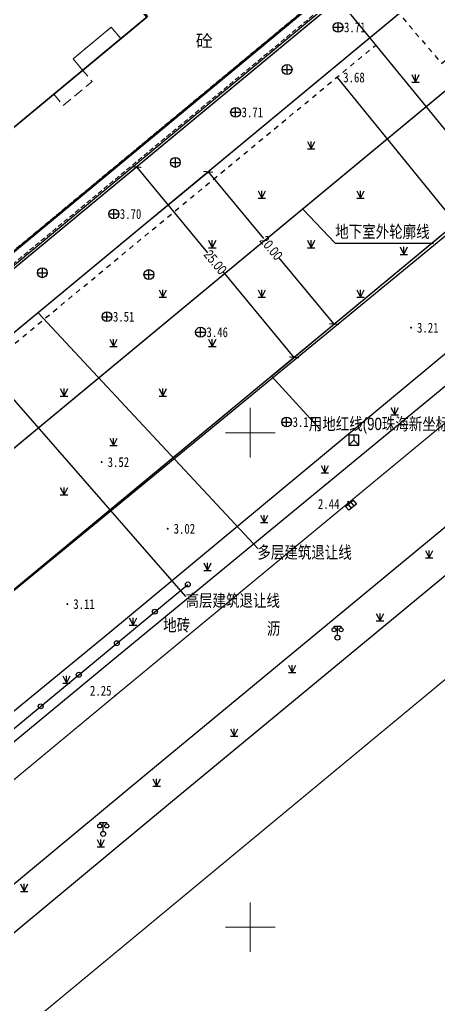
# Model space of a CAD drawing. Extents: x 477039 to 477331, y 2447846 to 2448149.
# Drawn here: x 477186.7 to 477229.1, y 2447912.1 to 2448011.8 of the extents above; entities that cross this region are included whole.
import ezdxf
from ezdxf.enums import TextEntityAlignment as Align

# ---------------------------------------------------------------- set-up
doc = ezdxf.new("R2010")
doc.units = 0
doc.header["$LTSCALE"] = 0.5
doc.header["$PDMODE"] = 34
doc.header["$PDSIZE"] = 0.2
for name, pattern in [('X32', [1.5, 1, -0.5]), ('X5', [3, 2, -1]), ('X6', [2, 1, -1])]:
    doc.linetypes.add(name, pattern=pattern)
doc.layers.get('0').update_dxf_attribs({"linetype": 'CONTINUOUS'})
doc.layers.get('Defpoints').update_dxf_attribs({"linetype": 'CONTINUOUS'})
doc.layers.add('ASSIST', color=7, linetype='CONTINUOUS', plot=False)
for name, color, linetype in [('DLDW', 11, 'CONTINUOUS'), ('DLSS', 4, 'CONTINUOUS'), ('GCD', 1, 'CONTINUOUS'), ('GXYZ', 2, 'CONTINUOUS'), ('JMD', 6, 'CONTINUOUS'), ('TK', 7, 'CONTINUOUS'), ('ZBTZ', 3, 'CONTINUOUS'), ('商业', 18, 'CONTINUOUS'), ('规划检验设计', 7, 'CONTINUOUS'), ('规划要素信息', 7, 'CONTINUOUS')]:
    doc.layers.add(name, color=color, linetype=linetype)
doc.styles.get("Standard").update_dxf_attribs({"font": 'rs.shx', "bigfont": 'hztxt.shx'})
doc.styles.add('正等线体', font='simhei.ttf')
doc.styles.add('细等线体', font='长等线体.TTF', dxfattribs={"width": 0.8})
doc.linetypes.add('1161', pattern='A,0,[149,AAA.SHX,S=0.15,R=0,X=0,Y=0],-1.6', length=1.6)
doc.linetypes.add('445', pattern='A,8,-0.5,[147,AAA.SHX,S=1,R=0,X=0,Y=0],-1.5', length=10)
doc.dimstyles.get("Standard").update_dxf_attribs({"dimtxt": 0.18, "dimasz": 0.18, "dimexe": 0.18, "dimexo": 0.0625, "dimgap": 0.09, "dimtad": 0, "dimtih": 1, "dimtoh": 1, "dimdec": 4, "dimzin": 0, "dimdsep": 46, "dimtxsty": 'Standard', "dimcen": 0.09, "dimadec": 0, "dimazin": 0, "dimtfac": 1, "dimtdec": 4, "dimtofl": 0, "dimtmove": 0, "dimatfit": 3, "dimfxl": 0, "dimtolj": 1, "dimtzin": 0, "dimarcsym": 0})

# ---------------------------------------------------------------- blocks, each defined once
blk = doc.blocks.new('gc043')
for p, q in [((-1, 0), (1, 0)), ((0, -1), (0, 1))]:
    blk.add_line(p, q)
blk.add_circle((0, 0), 1)
blk = doc.blocks.new('gc049')
for p, q in [((-1, 1.2), (-1, -0.8)), ((1, 1.2), (-1, 1.2)), ((0, 0.2), (-1, -0.8)), ((0, 1.2), (0, 0.2)), ((0, 0.2), (1, -0.8)), ((1, -0.8), (1, 1.2)), ((-1, -0.8), (1, -0.8))]:
    blk.add_line(p, q)
blk = doc.blocks.new('gc041')
for p, q in [((-1, 0.5), (1, 0.5)), ((-1, -0.5), (-1, 0.5)), ((-0.33, 0.5), (-0.33, -0.5)), ((0.33, 0.5), (0.33, -0.5)), ((1, 0.5), (1, -0.5)), ((1, -0.5), (-1, -0.5))]:
    blk.add_line(p, q)
blk = doc.blocks.new('gc097')
for p, q in [((-0.7, 2), (-0.7, 2.3)), ((-0.7, 2.3), (0.7, 2.3)), ((0, 0.5), (0, 2.3)), ((0.7, 2.3), (0.7, 2))]:
    blk.add_line(p, q)
for centre, radius in [((-0.7, 1.6), 0.4), ((0.73, 1.6), 0.4), ((0, 0), 0.5)]:
    blk.add_circle(centre, radius)
blk = doc.blocks.new('gc170')
at = {"linetype": 'Continuous'}
blk.add_circle((0, 0), 0.5, dxfattribs=at)
blk = doc.blocks.new('gc124')
for p, q in [((-0.75, 1.5), (0, 0)), ((-0.75, 0), (0.75, 0)), ((0, 0), (0, 1.5)), ((0, 0), (0.75, 1.5))]:
    blk.add_line(p, q)
blk = doc.blocks.new('_ArchTick')
at = {"color": 0, "linetype": 'ByBlock', "const_width": 0.15}
blk.add_lwpolyline([(-0.5, -0.5), (0.5, 0.5)], dxfattribs=at)
blk = doc.blocks.new('*D44')
at = {"color": 0, "linetype": 'Continuous', "lineweight": -2}
for p, q in [((477196.369, 2447995.12), (477198.626, 2447996.988)), ((477198.487, 2447996.874), (477205.671, 2447988.2)), ((477214.433, 2447977.619), (477207.25, 2447986.293)), ((477212.315, 2447975.865), (477214.572, 2447977.734))]:
    blk.add_line(p, q, dxfattribs=at)
at = {"layer": 'Defpoints', "color": 0, "linetype": 'Continuous'}
for p in [(477196.321, 2447995.08), (477214.433, 2447977.619), (477212.267, 2447975.825)]:
    blk.add_point(p, dxfattribs=at)
at = {"color": 0, "linetype": 'Continuous', "lineweight": -2, "xscale": 0.7, "yscale": 0.7, "zscale": 0.7}
for p, rotation in [((477198.487, 2447996.874), 129.6301747007974), ((477214.433, 2447977.619), 309.6301747007974)]:
    blk.add_blockref('_ArchTick', p, dxfattribs=dict(at, rotation=rotation))
at = {"color": 0, "linetype": 'Continuous', "insert": (477206.46, 2447987.246), "char_height": 1, "attachment_point": 5, "rotation": 309.63017, "style": '细等线体'}
blk.add_mtext('\\A1;25.00', dxfattribs=at)
blk = doc.blocks.new('*D45')
at = {"color": 0, "linetype": 'Continuous', "lineweight": -2}
for p, q in [((477199.916, 2447991.565), (477205.872, 2447996.497)), ((477205.733, 2447996.382), (477211.322, 2447989.634)), ((477218.49, 2447980.979), (477212.901, 2447987.727)), ((477212.673, 2447976.161), (477218.628, 2447981.094))]:
    blk.add_line(p, q, dxfattribs=at)
at = {"layer": 'Defpoints', "color": 0, "linetype": 'Continuous'}
for p in [(477199.868, 2447991.525), (477218.49, 2447980.979), (477212.625, 2447976.122)]:
    blk.add_point(p, dxfattribs=at)
at = {"color": 0, "linetype": 'Continuous', "lineweight": -2, "xscale": 0.7, "yscale": 0.7, "zscale": 0.7}
for p, rotation in [((477205.733, 2447996.382), 129.6301747007555), ((477218.49, 2447980.979), 309.6301747007556)]:
    blk.add_blockref('_ArchTick', p, dxfattribs=dict(at, rotation=rotation))
at = {"color": 0, "linetype": 'Continuous', "insert": (477212.112, 2447988.681), "char_height": 1, "attachment_point": 5, "rotation": 309.63017, "style": '细等线体'}
blk.add_mtext('\\A1;20.00', dxfattribs=at)
blk = doc.blocks.new('GC200')
at = {"linetype": 'Continuous', "const_width": 0.2, "flags": 128}
blk.add_lwpolyline([(-0.1, 0, 1), (0.1, 0, 1)], format="xyb", close=True, dxfattribs=at)

msp = doc.modelspace()

# ---------------------------------------------------------------- linework, layer by layer
at = {"color": 10, "linetype": 'Continuous', "const_width": 0.15, "flags": 128}
msp.add_lwpolyline([(477138.842, 2448044.767), (477158.666, 2448020.832), (477086.063, 2447960.707), (477114.033, 2447926.933), (477149.234, 2447923.624), (477275.025, 2448027.799), (477211.297, 2448104.762)], close=True, dxfattribs=at)
at = {"color": 10, "linetype": 'X5', "const_width": 0.15, "flags": 128}
for points in [[(477169.798, 2448018.365), (477107.207, 2447966.532), (477124.153, 2447946.07), (477142.858, 2447944.312), (477256.878, 2448038.739), (477209.094, 2448096.446), (477147.423, 2448045.381), (477169.798, 2448018.365)], [(477149.734, 2448047.294), (477175.936, 2448015.658), (477114.885, 2447965.1), (477126.683, 2447950.854), (477141.264, 2447949.483), (477251.379, 2448040.676), (477206.784, 2448094.533)]]:
    msp.add_lwpolyline(points, dxfattribs=at)
at = {"color": 10, "linetype": 'Continuous', "flags": 128}
for points in [[(477188.527, 2447982.133), (477210.789, 2447958.247)], [(477179.326, 2447981.005), (477203.461, 2447953.419)], [(477212.129, 2447975.712), (477217.108, 2447970.302)]]:
    msp.add_lwpolyline(points, dxfattribs=at)
at = {"layer": 'ASSIST', "linetype": 'Continuous', "flags": 128}
msp.add_lwpolyline([(477154.129, 2447913.64), (477203.68, 2447954.654)], dxfattribs=at)
at = {"layer": 'DLSS', "linetype": 'Continuous', "flags": 128}
msp.add_lwpolyline([(477310, 2448026.798), (477240.931, 2447969.724), (477199.53, 2447935.513), (477144.651, 2447889.919), (477147.066, 2447887.013), (477201.941, 2447932.603), (477243.338, 2447966.811), (477310, 2448021.896)], dxfattribs=at)
at = {"layer": 'DLSS', "linetype": 'X6', "flags": 128}
msp.add_lwpolyline([(477221.532, 2448016.498), (477229.351, 2448007.347), (477232.063, 2448009.435), (477235.014, 2448006.132), (477251.888, 2448019.854), (477248.996, 2448023.323), (477250.102, 2448024.245), (477251.631, 2448022.485), (477252.925, 2448023.776), (477254.556, 2448021.885), (477253.121, 2448020.683), (477258.827, 2448013.87)], dxfattribs=at)
at = {"layer": 'DLSS', "linetype": 'Continuous', "const_width": 0.125, "elevation": 2.455, "flags": 128}
msp.add_lwpolyline([(477310, 2448011.538), (477139.107, 2447870)], dxfattribs=at)
at = {"layer": 'DLSS', "linetype": 'Continuous', "const_width": 0.125, "flags": 128}
msp.add_lwpolyline([(477092.279, 2447953.201), (477083.058, 2447945.599, 0.257337), (477083.036, 2447939.386), (477085.124, 2447936.656), (477099.959, 2447918.751), (477115.255, 2447900.55), (477118.328, 2447903.305), (477119.258, 2447902.454, 0.395981), (477145.799, 2447901.482), (477196.355, 2447943.423), (477258.193, 2447994.519), (477266.458, 2448001.311, 0.302954), (477268.495, 2448009.535)], format="xyb", dxfattribs=at)
at = {"layer": 'DLSS', "linetype": 'X6', "flags": 128}
msp.add_lwpolyline([(477136.634, 2447935.901), (477139.059, 2447935.699, 0.382033), (477145.495, 2447945.416), (477222.588, 2448009.104), (477222.731, 2448009.22)], format="xyb", dxfattribs=at)
at = {"layer": 'JMD', "linetype": 'Continuous', "lineweight": 0, "flags": 128}
for points in [[(477239.533, 2448043.491), (477244.829, 2448037.1), (477137.687, 2447948.325), (477128.028, 2447949.232), (477126.216, 2447951.419)], [(477186.188, 2448000.98), (477193.041, 2448006.658), (477193.041, 2448006.658), (477192.084, 2448007.813), (477195.935, 2448011.003), (477196.892, 2448009.848), (477196.892, 2448009.848), (477199.587, 2448012.081)]]:
    msp.add_lwpolyline(points, dxfattribs=at)
at = {"layer": 'JMD', "linetype": 'X32', "lineweight": 0, "flags": 128}
msp.add_lwpolyline([(477137.687, 2447948.325), (477139.095, 2447948.193), (477245.467, 2448036.33), (477244.829, 2448037.1)], close=True, dxfattribs=at)
at = {"layer": 'JMD', "linetype": 'Continuous', "flags": 128}
msp.add_lwpolyline([(477218.143, 2448013.461), (477182.934, 2447984.307)], dxfattribs=at)
at = {"layer": 'JMD', "linetype": '445', "flags": 128}
msp.add_lwpolyline([(477240.76, 2447987.156), (477218.701, 2448014.152)], dxfattribs=at)
at = {"layer": 'JMD', "linetype": 'X5', "lineweight": 0, "flags": 128}
for points in [[(477192.084, 2448007.813), (477195.935, 2448011.003), (477196.892, 2448009.848), (477193.041, 2448006.658)], [(477190.115, 2448004.234), (477191.072, 2448003.079), (477193.998, 2448005.503), (477193.041, 2448006.658)]]:
    msp.add_lwpolyline(points, close=True, dxfattribs=at)
at = {"layer": 'TK', "linetype": 'Continuous', "lineweight": 0}
for p, q in [((477210, 2447967.5), (477210, 2447972.5)), ((477207.5, 2447970), (477212.5, 2447970)), ((477210, 2447917.5), (477210, 2447922.5)), ((477207.5, 2447920), (477212.5, 2447920))]:
    msp.add_line(p, q, dxfattribs=at)
at = {"layer": 'ZBTZ', "color": 4, "flags": 128}
msp.add_lwpolyline([(477118.328, 2447903.305), (477123.679, 2447904.775), (477143.632, 2447903.543), (477161.601, 2447918.519), (477195.881, 2447946.855), (477268.871, 2448006.954)], dxfattribs=at)
at = {"layer": 'ZBTZ', "linetype": '1161', "flags": 128}
for points in [[(477218.801, 2448005.924), (477231.006, 2447990.925), (477149.166, 2447923.71), (477122.929, 2447925.797), (477114.802, 2447928.131), (477114.1, 2447927.142), (477112.605, 2447928.48), (477099.078, 2447945.071)], [(477132.632, 2447904.222), (477133.516, 2447908.435), (477142.817, 2447907.177), (477160.654, 2447920.992), (477195.791, 2447949.835), (477241.219, 2447987.536)]]:
    msp.add_lwpolyline(points, dxfattribs=at)
at = {"layer": '商业', "color": 10, "linetype": 'Continuous', "lineweight": -3}
msp.add_lwpolyline([(477126.274, 2447951.353), (477199.518, 2448012.011), (477193.523, 2448019.25), (477205.922, 2448029.519), (477206.752, 2448028.518), (477209.909, 2448031.133), (477216.479, 2448023.2), (477219.328, 2448025.56), (477219.711, 2448025.098), (477234.884, 2448037.664), (477233.927, 2448038.819), (477239.549, 2448043.475), (477244.907, 2448037.006), (477137.744, 2447948.256), (477128.085, 2447949.165)], close=True, dxfattribs=at).dxf.unprotected_set("ltscale", 0)
at = {"layer": '规划检验设计', "color": 170, "linetype": 'X5', "lineweight": -3, "ltscale": 0.5, "const_width": 0.15}
msp.add_lwpolyline([(477098.043, 2447963.487), (477166.283, 2448020), (477147.307, 2448042.913), (477166.986, 2448059.209), (477167.719, 2448058.324), (477173.495, 2448063.108), (477173.017, 2448063.685), (477193.119, 2448080.333), (477193.662, 2448079.678), (477199.438, 2448084.462), (477198.641, 2448085.425), (477212.158, 2448096.619), (477231.293, 2448073.513), (477228.386, 2448071.105), (477261.617, 2448030.978), (477145.727, 2447935.003), (477119.599, 2447937.459)], close=True, dxfattribs=at)
at = {"layer": '规划检验设计', "color": 10, "linetype": 'Continuous', "lineweight": -3}
msp.add_lwpolyline([(477162.598, 2447997.795), (477170.069, 2448003.982), (477169.686, 2448004.445), (477171.92, 2448006.294), (477173.642, 2448004.215), (477176.915, 2448006.926), (477175.193, 2448009.005), (477179.121, 2448012.258), (477180.843, 2448010.179), (477184.425, 2448013.145), (477182.703, 2448015.224), (477184.628, 2448016.819), (477185.011, 2448016.357), (477191.557, 2448021.778), (477199.594, 2448012.074), (477170.635, 2447988.091)], close=True, dxfattribs=at).dxf.unprotected_set("ltscale", 0)
at = {"layer": '规划要素信息', "color": 170, "linetype": 'Continuous', "lineweight": -3, "ltscale": 0.5, "flags": 128}
for points in [[(477215.3, 2447992.591), (477218.592, 2447989.168)], [(477218.592, 2447989.168), (477228.521, 2447989.155)]]:
    msp.add_lwpolyline(points, dxfattribs=at)

# ---------------------------------------------------------------- block references
at = {"layer": 'DLDW', "linetype": 'Continuous', "xscale": 0.5, "yscale": 0.5}
for p in [(477218.818, 2447949.271, 4.806), (477195.115, 2447929.431, 4.724)]:
    msp.add_blockref('gc097', p, dxfattribs=at)
at = {"layer": 'GCD', "linetype": 'Continuous', "lineweight": 0}
ref = msp.add_blockref('GC200', (477218.88, 2448010.995, 3.713), dxfattribs=dict(at, xscale=0.5, yscale=0.5, zscale=0.5))
ref.add_attrib('height', '3.71', dxfattribs={"linetype": 'Continuous', "lineweight": 0, "height": 1, "style": '正等线体', "width": 0.8}).set_placement((477219.48, 2448010.995, 3.713), align=Align.MIDDLE_LEFT)
ref = msp.add_blockref('GC200', (477218.801, 2448005.924, 3.684), dxfattribs=dict(at, xscale=0.5, yscale=0.5, zscale=0.5))
ref.add_attrib('height', '3.68', dxfattribs={"linetype": 'Continuous', "lineweight": 0, "height": 1, "style": '正等线体', "width": 0.8}).set_placement((477219.401, 2448005.924, 3.684), align=Align.MIDDLE_LEFT)
ref = msp.add_blockref('GC200', (477208.513, 2448002.401, 3.708), dxfattribs=dict(at, xscale=0.5, yscale=0.5, zscale=0.5))
ref.add_attrib('height', '3.71', dxfattribs={"linetype": 'Continuous', "lineweight": 0, "height": 1, "style": '正等线体', "width": 0.8}).set_placement((477209.113, 2448002.401, 3.708), align=Align.MIDDLE_LEFT)
ref = msp.add_blockref('GC200', (477196.2, 2447992.121, 3.7), dxfattribs=dict(at, xscale=0.5, yscale=0.5, zscale=0.5))
ref.add_attrib('height', '3.70', dxfattribs={"linetype": 'Continuous', "lineweight": 0, "height": 1, "style": '正等线体', "width": 0.8}).set_placement((477196.8, 2447992.121, 3.7), align=Align.MIDDLE_LEFT)
ref = msp.add_blockref('GC200', (477195.504, 2447981.733, 3.512), dxfattribs=dict(at, xscale=0.5, yscale=0.5, zscale=0.5))
ref.add_attrib('height', '3.51', dxfattribs={"linetype": 'Continuous', "lineweight": 0, "height": 1, "style": '正等线体', "width": 0.8}).set_placement((477196.104, 2447981.733, 3.512), align=Align.MIDDLE_LEFT)
ref = msp.add_blockref('GC200', (477204.965, 2447980.162, 3.458), dxfattribs=dict(at, xscale=0.5, yscale=0.5, zscale=0.5))
ref.add_attrib('height', '3.46', dxfattribs={"linetype": 'Continuous', "lineweight": 0, "height": 1, "style": '正等线体', "width": 0.8}).set_placement((477205.565, 2447980.162, 3.458), align=Align.MIDDLE_LEFT)
ref = msp.add_blockref('GC200', (477226.264, 2447980.619, 3.21), dxfattribs=dict(at, xscale=0.5, yscale=0.5, zscale=0.5))
ref.add_attrib('height', '3.21', dxfattribs={"linetype": 'Continuous', "lineweight": 0, "height": 1, "style": '正等线体', "width": 0.8}).set_placement((477226.864, 2447980.619, 3.21), align=Align.MIDDLE_LEFT)
ref = msp.add_blockref('GC200', (477213.674, 2447971.077, 3.171), dxfattribs=dict(at, xscale=0.5, yscale=0.5, zscale=0.5))
ref.add_attrib('height', '3.17', dxfattribs={"linetype": 'Continuous', "lineweight": 0, "height": 1, "style": '正等线体', "width": 0.8}).set_placement((477214.274, 2447971.077, 3.171), align=Align.MIDDLE_LEFT)
ref = msp.add_blockref('GC200', (477194.966, 2447967.026, 3.52), dxfattribs=dict(at, xscale=0.5, yscale=0.5, zscale=0.5))
ref.add_attrib('height', '3.52', dxfattribs={"linetype": 'Continuous', "lineweight": 0, "height": 1, "style": '正等线体', "width": 0.8}).set_placement((477195.566, 2447967.026, 3.52), align=Align.MIDDLE_LEFT)
ref = msp.add_blockref('GC200', (477219.894, 2447963.013, 2.441), dxfattribs=dict(at, xscale=0.5, yscale=0.5, zscale=0.5))
ref.add_attrib('height', '2.44', dxfattribs={"linetype": 'Continuous', "lineweight": 0, "height": 1, "style": '正等线体', "width": 0.8}).set_placement((477216.842, 2447962.796, 2.441), align=Align.MIDDLE_LEFT)
ref = msp.add_blockref('GC200', (477201.644, 2447960.288, 3.02), dxfattribs=dict(at, xscale=0.5, yscale=0.5, zscale=0.5))
ref.add_attrib('height', '3.02', dxfattribs={"linetype": 'Continuous', "lineweight": 0, "height": 1, "style": '正等线体', "width": 0.8}).set_placement((477202.244, 2447960.288, 3.02), align=Align.MIDDLE_LEFT)
ref = msp.add_blockref('GC200', (477191.489, 2447952.666, 3.11), dxfattribs=dict(at, xscale=0.5, yscale=0.5, zscale=0.5))
ref.add_attrib('height', '3.11', dxfattribs={"linetype": 'Continuous', "lineweight": 0, "height": 1, "style": '正等线体', "width": 0.8}).set_placement((477192.089, 2447952.666, 3.11), align=Align.MIDDLE_LEFT)
ref = msp.add_blockref('GC200', (477196.355, 2447943.423, 2.253), dxfattribs=dict(at, xscale=0.5, yscale=0.5, zscale=0.5))
ref.add_attrib('height', '2.25', dxfattribs={"linetype": 'Continuous', "lineweight": 0, "height": 1, "style": '正等线体', "width": 0.8}).set_placement((477193.782, 2447943.913, 2.253), align=Align.MIDDLE_LEFT)
at = {"layer": 'GXYZ', "linetype": 'Continuous', "xscale": 0.5, "yscale": 0.5}
for name, p in [('gc043', (477218.88, 2448010.995, 3.713)), ('gc043', (477213.721, 2448006.725, 3.705)), ('gc043', (477208.513, 2448002.401, 3.708)), ('gc043', (477202.422, 2447997.332, 3.718)), ('gc043', (477196.2, 2447992.121, 3.7)), ('gc043', (477188.964, 2447986.177, 3.696)), ('gc043', (477199.743, 2447985.99, 3.504)), ('gc043', (477195.504, 2447981.733, 3.512)), ('gc043', (477204.965, 2447980.162, 3.458)), ('gc043', (477213.674, 2447971.077, 3.171)), ('gc049', (477220.467, 2447969.149, 2.686))]:
    msp.add_blockref(name, p, dxfattribs=at)
at = {"layer": 'GXYZ', "linetype": 'Continuous', "xscale": 0.5000000000329095, "yscale": 0.4999999999549735, "rotation": 39.43196597046313}
msp.add_blockref('gc041', (477220.186, 2447962.664, 2.441), dxfattribs=at)
at = {"layer": 'ZBTZ', "linetype": 'Continuous', "xscale": 0.5, "yscale": 0.5}
for p in [(477226.723, 2448005.464), (477216.157, 2447998.71), (477211.157, 2447993.71), (477221.157, 2447993.71), (477206.157, 2447988.71), (477216.157, 2447988.71), (477225.534, 2447988.032), (477201.157, 2447983.71), (477211.157, 2447983.71), (477221.157, 2447983.71), (477196.157, 2447978.71), (477206.157, 2447978.71), (477191.157, 2447973.71), (477201.157, 2447973.71), (477224.607, 2447971.792), (477196.157, 2447968.71), (477217.532, 2447965.925), (477191.157, 2447963.71), (477211.395, 2447960.906), (477228.099, 2447957.347), (477205.676, 2447956.073), (477223.122, 2447950.964), (477198.137, 2447950.531), (477214.238, 2447945.742), (477191.395, 2447944.675), (477208.369, 2447939.312), (477200.527, 2447934.243), (477194.882, 2447928.122), (477187.134, 2447923.616)]:
    msp.add_blockref('gc124', p, dxfattribs=at)
at = {"layer": 'ZBTZ', "linetype": 'Continuous', "xscale": 0.5, "yscale": 0.5, "rotation": 39.61499492124189}
for p in [(477203.68, 2447954.654), (477200.35, 2447951.898), (477196.498, 2447948.709), (477192.646, 2447945.521), (477188.795, 2447942.333)]:
    msp.add_blockref('gc170', p, dxfattribs=at)

# ---------------------------------------------------------------- texts
at = {"layer": 'DLSS', "linetype": 'Continuous', "style": '细等线体', "width": 0.8}
for s, p in [('地砖', (477202.553, 2447950.558)), ('沥', (477212.36, 2447950.195))]:
    msp.add_text(s, height=1.25, dxfattribs=at).set_placement(p, align=Align.MIDDLE)
at = {"layer": 'JMD', "linetype": 'Continuous', "lineweight": 0, "style": '细等线体'}
msp.add_text('砼', height=1.25, dxfattribs=at).set_placement((477206.198, 2448009.624), align=Align.MIDDLE_RIGHT)
at = {"layer": '规划要素信息', "color": 170, "ltscale": 0.5, "style": '细等线体', "width": 0.8}
msp.add_text('地下室外轮廓线', height=1.25, rotation=359.92438, dxfattribs=at).set_placement((477218.594, 2447989.342), align=Align.BOTTOM_LEFT)
at = {"layer": '规划要素信息', "color": 10, "ltscale": 0.5, "style": '细等线体', "width": 0.8}
for s, height, p in [('用地红线(90珠海新坐标系转换为珠海2000坐标系)', 1.25002, (477245.821, 2447969.861)), ('多层建筑退让线', 1.25, (477220.263, 2447956.896)), ('高层建筑退让线', 1.25, (477212.997, 2447952.024))]:
    msp.add_text(s, height=height, rotation=359.92438, dxfattribs=at).set_placement(p, align=Align.BOTTOM_RIGHT)

# ---------------------------------------------------------------- dimensions: what is measured, and where the dimension line sits
at = {"color": 10, "linetype": 'Continuous'}
for p1, p2, distance, picture, middle in [((477196.321, 2447995.08), (477212.267, 2447975.825), 2.812, '*D44', (477206.46, 2447987.246)), ((477199.868, 2447991.525), (477212.625, 2447976.122), 7.615, '*D45', (477212.112, 2447988.681))]:
    dim = msp.add_aligned_dim(p1=p1, p2=p2, distance=distance, dimstyle='Standard', override={"dimtxt": 1, "dimasz": 0.7, "dimtih": 0, "dimdec": 2, "dimtxsty": '细等线体', "dimblk1": 'ArchTick', "dimblk2": 'ArchTick', "dimsah": 1}, dxfattribs=at)
    dim.commit()
    dim.dimension.update_dxf_attribs({"geometry": picture, "text_midpoint": middle})

doc.saveas('drawing.dxf')
